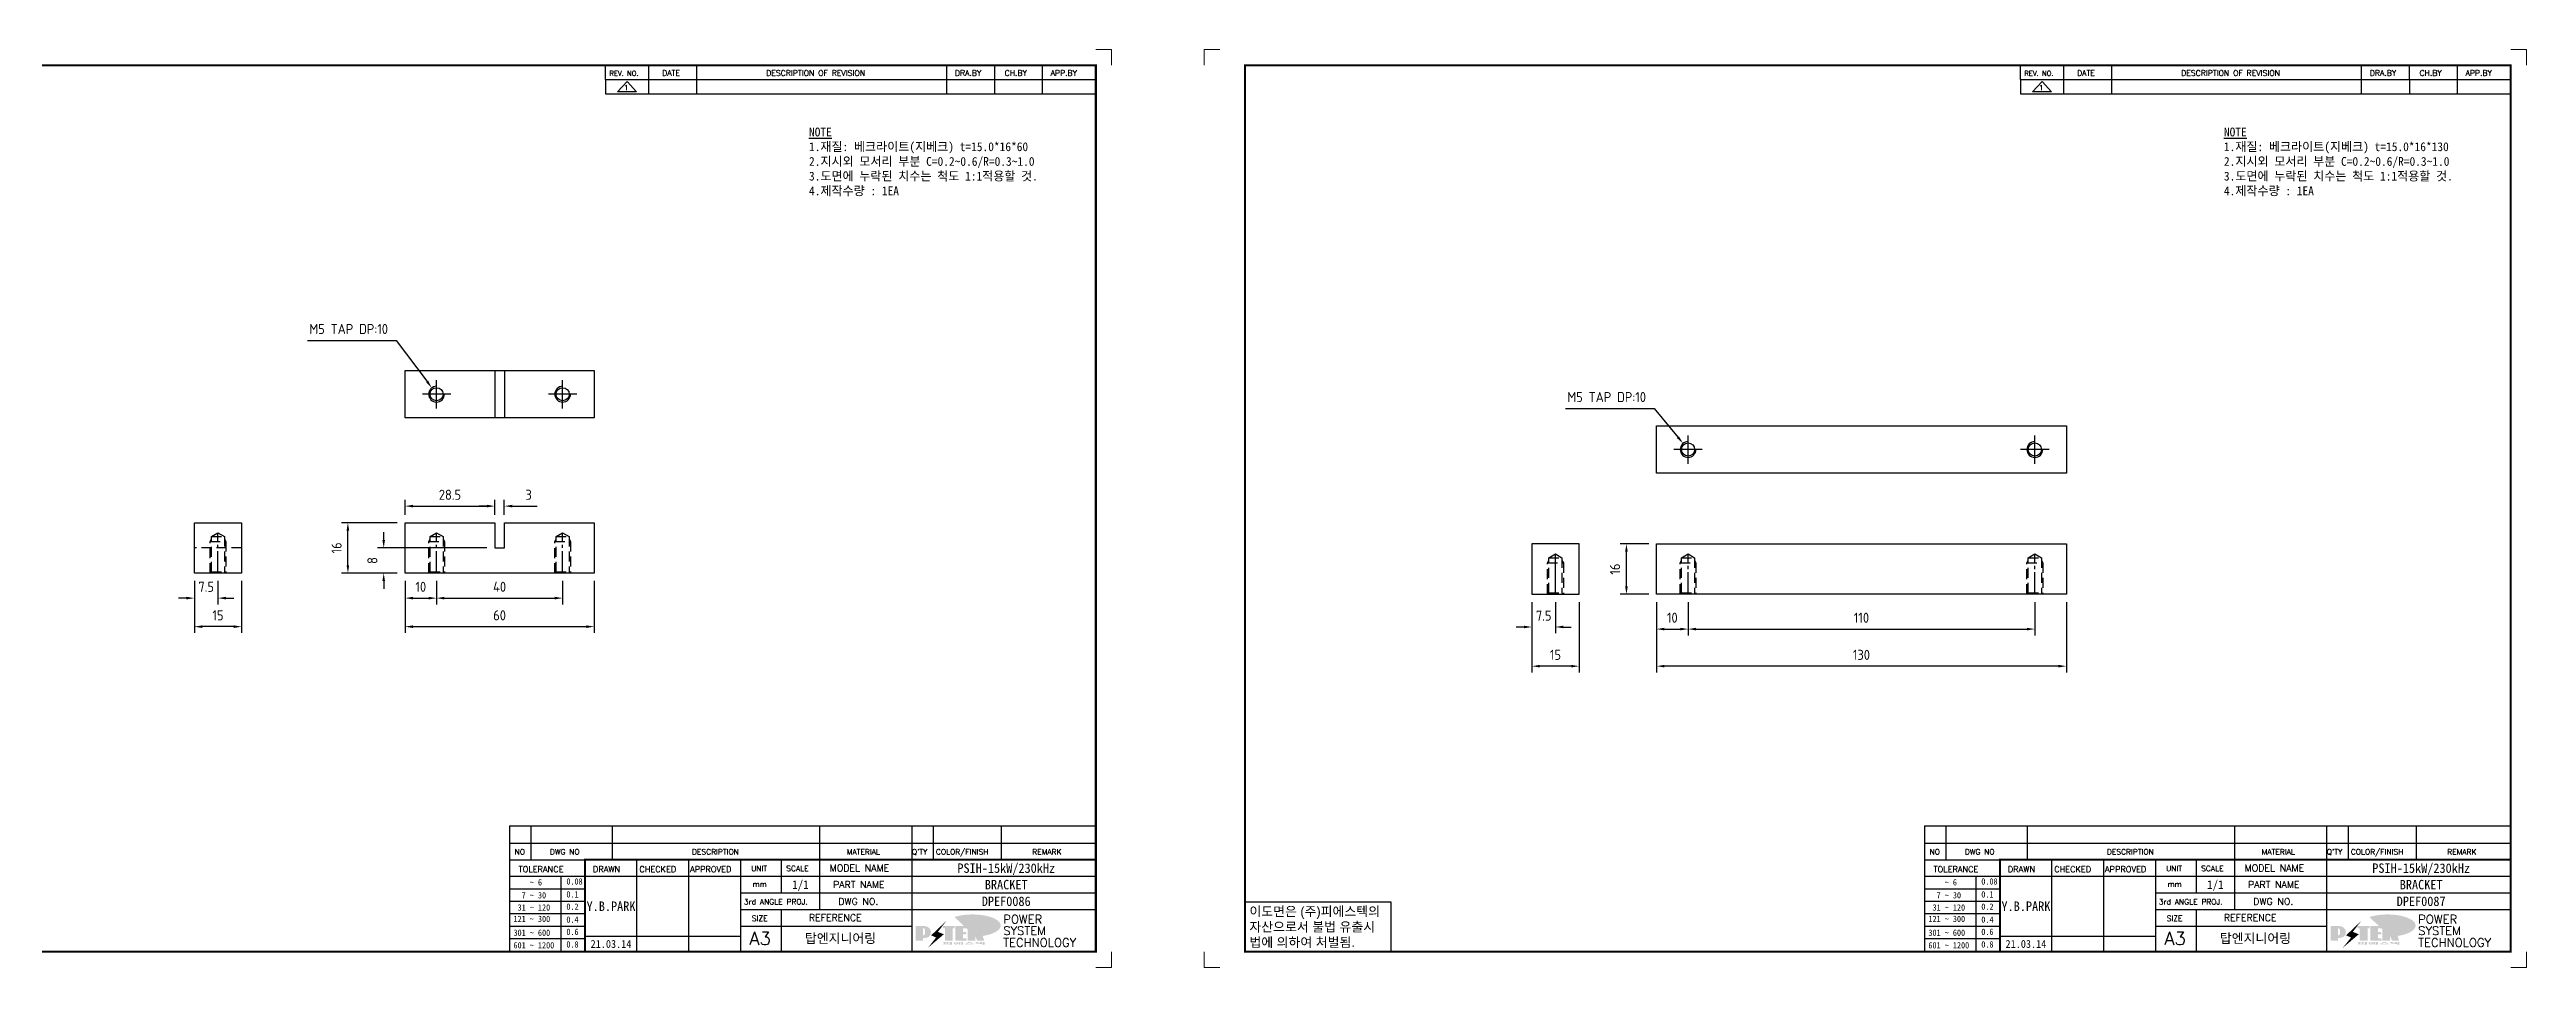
# Model space of a CAD drawing. Header units: millimetres. Extents: x -4251 to 2609, y -1673 to 4048.
# Drawn here: x -135 to 650, y -819 to -527 of the extents above; entities that cross this region are included whole.
import ezdxf
from ezdxf.enums import TextEntityAlignment as Align

# ---------------------------------------------------------------- set-up
doc = ezdxf.new("R2010")
doc.units = ezdxf.units.MM
for name, pattern in [('CENTER', [50.8, 31.75, -6.35, 6.35, -6.35]), ('CENTER1', [10, 7, -1, 1, -1]), ('HIDDEN2', [4.7625, 3.175, -1.5875])]:
    doc.linetypes.add(name, pattern=pattern)
for name, color, linetype in [('CENTER', 1, 'CENTER'), ('CL', 1, 'CENTER'), ('FORMAT-1', 7, 'Continuous'), ('line', 3, 'Continuous'), ('피치선', 1, 'Continuous')]:
    doc.layers.add(name, color=color, linetype=linetype)
doc.styles.add('h1', font='')
doc.styles.add('HAN', font='')
doc.styles.add('RC', font='simplex.shx')
doc.styles.add('ROMANT', font='simplex.shx')
doc.styles.add('RT', font='simplex.shx', dxfattribs={"oblique": 15})
doc.styles.get("Standard").update_dxf_attribs({"font": 'ISOCP.SHX', "bigfont": 'WHGTXT.SHX'})
doc.styles.get('h1').set_extended_font_data('New Gulim')
doc.styles.get('HAN').set_extended_font_data('GulimChe')
doc.dimstyles.new('PS-1', dxfattribs={"dimtxt": 3.2, "dimasz": 2.5, "dimexe": 2, "dimexo": 2.5, "dimgap": 2, "dimtad": 1, "dimtoh": 1, "dimrnd": 0.05, "dimzin": 12, "dimdsep": 46, "dimtxsty": 'Standard', "dimcen": 0, "dimclrt": 2, "dimazin": 3, "dimtfac": 1, "dimtofl": 0, "dimtmove": 0, "dimatfit": 3, "dimfxl": 0, "dimtolj": 1, "dimtzin": 0, "dimarcsym": 0})

# ---------------------------------------------------------------- blocks, each defined once
blk = doc.blocks.new('A$C7308063B')
at = {"color": 2, "linetype": 'HIDDEN2'}
for p, q in [((-10, 10), (-5, 10)), ((-9.57, 11.6), (-5.43, 11.6))]:
    blk.add_line(p, q, dxfattribs=at)
at = {"color": 30}
blk.add_lwpolyline([(0, 16), (-15, 16), (-15, 0), (0, 0)], close=True, dxfattribs=at)
at = {"color": 2, "linetype": 'HIDDEN2'}
for points in [[(-10, 0), (-10, 10), (-9.57, 10.75)], [(-9.57, 0.43), (-9.57, 11.6), (-7.5, 12.79), (-5.43, 11.6), (-5.43, 0.43)], [(-5.43, 10.75), (-5, 10), (-5, 0)], [(-10, 0), (-9.57, 0.43), (-5.43, 0.43), (-5, 0)]]:
    blk.add_lwpolyline(points, dxfattribs=at)
at = {"layer": 'CENTER'}
blk.add_line((-7.5, 0), (-7.5, 12.79), dxfattribs=at)
blk = doc.blocks.new('A$C4ACB407E')
at = {"color": 30}
for p, q in [((-15, -28.5), (0, -28.5)), ((-15, -31.5), (0, -31.5))]:
    blk.add_line(p, q, dxfattribs=at)
blk.add_lwpolyline([(-15, 0), (0, 0), (0, -60), (-15, -60)], close=True, dxfattribs=at)
for centre in [(-7.5, -10), (-7.5, -50)]:
    blk.add_circle(centre, 2.07)
at = {"layer": 'CL'}
for p, q in [((-7.5, -5.5), (-7.5, -14.5)), ((-3, -10), (-12, -10)), ((-7.5, -45.5), (-7.5, -54.5)), ((-3, -50), (-12, -50))]:
    blk.add_line(p, q, dxfattribs=at)
at = {"layer": '피치선'}
for centre in [(-7.5, -10), (-7.5, -50)]:
    blk.add_arc(centre, 2.5, 180, 90, dxfattribs=at)
blk = doc.blocks.new('A$C73990F27')
at = {"color": 30}
blk.add_lwpolyline([(0, 65), (15, 65), (15, -65), (0, -65)], close=True, dxfattribs=at)
for centre in [(7.5, 55), (7.5, -55)]:
    blk.add_circle(centre, 2.07)
at = {"layer": 'CL'}
for p, q in [((12, 55), (3, 55)), ((7.5, 59.5), (7.5, 50.5)), ((7.5, -50.5), (7.5, -59.5)), ((12, -55), (3, -55))]:
    blk.add_line(p, q, dxfattribs=at)
at = {"layer": '피치선'}
for centre in [(7.5, 55), (7.5, -55)]:
    blk.add_arc(centre, 2.5, 180, 90, dxfattribs=at)
blk = doc.blocks.new('*D436')
at = {"color": 0, "lineweight": -2}
for p, q in [((-22.6, -695.88), (-22.6, -703.32)), ((-12.6, -695.88), (-12.6, -703.32)), ((-20.1, -701.32), (-15.1, -701.32))]:
    blk.add_line(p, q, dxfattribs=at)
at = {"color": 0}
for points in [[(-20.1, -700.9), (-20.1, -701.73), (-22.6, -701.32)], [(-15.1, -700.9), (-15.1, -701.73), (-12.6, -701.32)]]:
    blk.add_solid(points, dxfattribs=at)
at = {"layer": 'DEFPOINTS', "color": 0}
for p in [(-22.6, -693.38), (-12.6, -693.38), (-12.6, -701.32)]:
    blk.add_point(p, dxfattribs=at)
at = {"color": 2, "insert": (-17.6, -697.72), "char_height": 3.2, "attachment_point": 5}
blk.add_mtext('\\A1;10', dxfattribs=at)
blk = doc.blocks.new('*D437')
at = {"color": 0, "lineweight": -2}
for p, q in [((-12.6, -695.88), (-12.6, -703.32)), ((27.4, -695.88), (27.4, -703.32)), ((-10.1, -701.32), (24.9, -701.32))]:
    blk.add_line(p, q, dxfattribs=at)
at = {"color": 0}
for points in [[(-10.1, -700.9), (-10.1, -701.73), (-12.6, -701.32)], [(24.9, -700.9), (24.9, -701.73), (27.4, -701.32)]]:
    blk.add_solid(points, dxfattribs=at)
at = {"layer": 'DEFPOINTS', "color": 0}
for p in [(-12.6, -693.38), (27.4, -693.38), (27.4, -701.32)]:
    blk.add_point(p, dxfattribs=at)
at = {"color": 2, "insert": (7.4, -697.72), "char_height": 3.2, "attachment_point": 5}
blk.add_mtext('\\A1;40', dxfattribs=at)
blk = doc.blocks.new('*D438')
at = {"color": 0, "lineweight": -2}
for p, q in [((-22.6, -695.88), (-22.6, -712.37)), ((37.4, -695.88), (37.4, -712.37)), ((-20.1, -710.37), (34.9, -710.37))]:
    blk.add_line(p, q, dxfattribs=at)
at = {"color": 0}
for points in [[(-20.1, -709.95), (-20.1, -710.79), (-22.6, -710.37)], [(34.9, -709.95), (34.9, -710.79), (37.4, -710.37)]]:
    blk.add_solid(points, dxfattribs=at)
at = {"layer": 'DEFPOINTS', "color": 0}
for p in [(-22.6, -693.38), (37.4, -693.38), (37.4, -710.37)]:
    blk.add_point(p, dxfattribs=at)
at = {"color": 2, "insert": (7.4, -706.77), "char_height": 3.2, "attachment_point": 5}
blk.add_mtext('\\A1;60', dxfattribs=at)
blk = doc.blocks.new('*D439')
at = {"color": 0, "lineweight": -2}
for p, q in [((-29.36, -682.88), (-29.36, -680.38)), ((3.4, -685.38), (-31.36, -685.38)), ((-25.1, -693.38), (-31.36, -693.38)), ((-29.36, -695.88), (-29.36, -698.38))]:
    blk.add_line(p, q, dxfattribs=at)
at = {"color": 0}
for points in [[(-29.78, -682.88), (-28.95, -682.88), (-29.36, -685.38)], [(-29.78, -695.88), (-28.95, -695.88), (-29.36, -693.38)]]:
    blk.add_solid(points, dxfattribs=at)
at = {"layer": 'DEFPOINTS', "color": 0}
for p in [(-29.36, -685.38), (5.9, -685.38), (-22.6, -693.38)]:
    blk.add_point(p, dxfattribs=at)
at = {"color": 2, "insert": (-32.96, -689.38), "char_height": 3.2, "attachment_point": 5, "rotation": 90}
blk.add_mtext('\\A1;8', dxfattribs=at)
blk = doc.blocks.new('*D440')
at = {"color": 0, "lineweight": -2}
for p, q in [((-25.1, -677.38), (-42.72, -677.38)), ((-40.72, -690.88), (-40.72, -679.88)), ((-25.1, -693.38), (-42.72, -693.38))]:
    blk.add_line(p, q, dxfattribs=at)
at = {"color": 0}
for points in [[(-41.14, -679.88), (-40.31, -679.88), (-40.72, -677.38)], [(-41.14, -690.88), (-40.31, -690.88), (-40.72, -693.38)]]:
    blk.add_solid(points, dxfattribs=at)
at = {"layer": 'DEFPOINTS', "color": 0}
for p in [(-40.72, -677.38), (-22.6, -677.38), (-22.6, -693.38)]:
    blk.add_point(p, dxfattribs=at)
at = {"color": 2, "insert": (-44.32, -685.38), "char_height": 3.2, "attachment_point": 5, "rotation": 90}
blk.add_mtext('\\A1;16', dxfattribs=at)
blk = doc.blocks.new('*D441')
at = {"color": 0, "lineweight": -2}
for p, q in [((-22.6, -674.88), (-22.6, -670.12)), ((-20.1, -672.12), (3.4, -672.12)), ((5.9, -674.88), (5.9, -670.12))]:
    blk.add_line(p, q, dxfattribs=at)
at = {"color": 0}
for points in [[(-20.1, -671.7), (-20.1, -672.53), (-22.6, -672.12)], [(3.4, -671.7), (3.4, -672.53), (5.9, -672.12)]]:
    blk.add_solid(points, dxfattribs=at)
at = {"layer": 'DEFPOINTS', "color": 0}
for p in [(5.9, -672.12), (-22.6, -677.38), (5.9, -677.38)]:
    blk.add_point(p, dxfattribs=at)
at = {"color": 2, "insert": (-8.35, -668.52), "char_height": 3.2, "attachment_point": 5}
blk.add_mtext('\\A1;28.5', dxfattribs=at)
blk = doc.blocks.new('*D442')
at = {"color": 0, "lineweight": -2}
for p, q in [((3.4, -672.12), (0.9, -672.12)), ((5.9, -674.88), (5.9, -670.12)), ((8.9, -674.88), (8.9, -670.12)), ((11.4, -672.12), (19.31, -672.12))]:
    blk.add_line(p, q, dxfattribs=at)
at = {"color": 0}
for points in [[(3.4, -671.7), (3.4, -672.53), (5.9, -672.12)], [(11.4, -671.7), (11.4, -672.53), (8.9, -672.12)]]:
    blk.add_solid(points, dxfattribs=at)
at = {"layer": 'DEFPOINTS', "color": 0}
for p in [(8.9, -672.12), (5.9, -677.38), (8.9, -677.38)]:
    blk.add_point(p, dxfattribs=at)
at = {"color": 2, "insert": (16.61, -668.52), "char_height": 3.2, "attachment_point": 5}
blk.add_mtext('\\A1;3', dxfattribs=at)
blk = doc.blocks.new('*D443')
at = {"color": 0, "lineweight": -2}
for p, q in [((-53.59, -619.52), (-25.38, -619.52)), ((-25.38, -619.52), (-15.59, -632.6))]:
    blk.add_line(p, q, dxfattribs=at)
at = {"color": 0}
blk.add_solid([(-15.26, -632.35), (-15.93, -632.85), (-14.1, -634.6)], dxfattribs=at)
at = {"layer": 'DEFPOINTS', "color": 0}
for p in [(-14.1, -634.6), (-11.1, -638.61)]:
    blk.add_point(p, dxfattribs=at)
at = {"color": 2, "insert": (-40.48, -615.9), "char_height": 3.2, "attachment_point": 5}
blk.add_mtext('\\A1;M5 TAP DP:10', dxfattribs=at)
blk = doc.blocks.new('*D444')
at = {"color": 0, "lineweight": -2}
for p, q in [((-89.43, -695.88), (-89.43, -703.32)), ((-81.93, -695.88), (-81.93, -703.32)), ((-91.93, -701.32), (-94.43, -701.32)), ((-79.43, -701.32), (-76.93, -701.32))]:
    blk.add_line(p, q, dxfattribs=at)
at = {"color": 0}
for points in [[(-91.93, -700.9), (-91.93, -701.73), (-89.43, -701.32)], [(-79.43, -700.9), (-79.43, -701.73), (-81.93, -701.32)]]:
    blk.add_solid(points, dxfattribs=at)
at = {"layer": 'DEFPOINTS', "color": 0}
for p in [(-89.43, -693.38), (-81.93, -693.38), (-81.93, -701.32)]:
    blk.add_point(p, dxfattribs=at)
at = {"color": 2, "insert": (-85.68, -697.72), "char_height": 3.2, "attachment_point": 5}
blk.add_mtext('\\A1;7.5', dxfattribs=at)
blk = doc.blocks.new('*D445')
at = {"color": 0, "lineweight": -2}
for p, q in [((-89.43, -695.88), (-89.43, -712.37)), ((-74.43, -695.88), (-74.43, -712.37)), ((-76.93, -710.37), (-86.93, -710.37))]:
    blk.add_line(p, q, dxfattribs=at)
at = {"color": 0}
for points in [[(-86.93, -709.95), (-86.93, -710.79), (-89.43, -710.37)], [(-76.93, -709.95), (-76.93, -710.79), (-74.43, -710.37)]]:
    blk.add_solid(points, dxfattribs=at)
at = {"layer": 'DEFPOINTS', "color": 0}
for p in [(-89.43, -693.38), (-74.43, -693.38), (-89.43, -710.37)]:
    blk.add_point(p, dxfattribs=at)
at = {"color": 2, "insert": (-81.93, -706.77), "char_height": 3.2, "attachment_point": 5}
blk.add_mtext('\\A1;15', dxfattribs=at)
blk = doc.blocks.new('re3')
at = {"color": 180}
for p, q in [((0, 0), (0, -4.55)), ((0, -4.55), (155.53, -4.55)), ((6.87, -0.64), (3.86, -3.91)), ((9.88, -3.91), (3.86, -3.91)), ((6.87, -0.64), (9.88, -3.91)), ((13.74, -4.55), (13.74, 0)), ((28.97, -4.55), (28.97, 0)), ((108.25, -4.55), (108.25, 0)), ((123.49, -4.55), (123.49, 0)), ((138.64, -4.55), (138.64, 0))]:
    blk.add_line(p, q, dxfattribs=at)
at = {"color": 2, "style": 'RC', "oblique": 15}
blk.add_attdef('REV.NO', text='', height=1.56, dxfattribs=at).set_placement((6.59, -2.56), align=Align.MIDDLE_CENTER)
blk.add_attdef('-1', text='', height=1.56, dxfattribs=at).set_placement((9.37, -1.66), align=Align.MIDDLE_LEFT)
at = {"color": 2, "style": 'HAN'}
for tag, p in [('REV.-DATE', (21.36, -2.28)), ('DRA.BY', (115.87, -2.28)), ('CH.BY', (131.07, -2.28)), ('APP.BY', (147.09, -2.28))]:
    blk.add_attdef(tag, text='', height=2.5, dxfattribs=at).set_placement(p, align=Align.MIDDLE_CENTER)
blk.add_attdef('DESCRIPTION-OF-REVISION', text='', height=2.5, dxfattribs=at).set_placement((31.61, -2.28), align=Align.MIDDLE_LEFT)
blk = doc.blocks.new('no3')
at = {"color": 180}
for p, q in [((0, 5.5), (0, 0)), ((0, 5.5), (186, 5.5)), ((6.79, 5.5), (6.79, 0)), ((32.74, 0.11), (32.74, 5.5)), ((98.4, 5.5), (98.4, 0)), ((127.61, 5.5), (127.61, 0)), ((134.43, 5.5), (134.43, 0)), ((155.98, 5.5), (155.98, 0))]:
    blk.add_line(p, q, dxfattribs=at)
at = {"color": 2, "style": 'RT', "oblique": 15}
blk.add_attdef('NO', text='', height=1.74, dxfattribs=at).set_placement((3.38, 2.51), align=Align.MIDDLE_CENTER)
at = {"color": 2, "style": 'HAN'}
for tag, p in [('PART-NO', (19.76, 2.75)), ('MATERIAL', (111.38, 2.75)), ("Q'TY", (131.02, 2.75)), ('COLOR/FINISH', (145.2, 2.75)), ('REMARK', (170.76, 2.75))]:
    blk.add_attdef(tag, text='', height=2.9, dxfattribs=at).set_placement(p, align=Align.MIDDLE_CENTER)
blk.add_attdef('DESCRIPTION', text='', height=2.9, dxfattribs=at).set_placement((34.51, 2.75), align=Align.MIDDLE_LEFT)
blk = doc.blocks.new('t3')
for p, q in [((0, 15.88), (46.25, 15.88)), ((0, 15.88), (0, 0)), ((46.25, 15.88), (46.25, 0)), ((0, 0), (46.25, 0))]:
    blk.add_line(p, q)
at = {"color": 1, "style": 'h1'}
for s, p in [('자산으로서 불법 유출시', (1.4, 6.41)), ('이도면은 (주)피에스텍의', (1.4, 11.29)), ('법에 의하여 처벌됨.', (1.4, 1.52))]:
    blk.add_text(s, height=3, dxfattribs=at).set_placement(p)
blk = doc.blocks.new('new LOGO')
at = {"layer": 'line'}
h = blk.add_hatch(color=253, dxfattribs=at)
edge = h.paths.add_edge_path()
edge.add_ellipse((334, 86), major_axis=(-166, 0), ratio=0.39426, start_angle=111.5127, end_angle=334.469)
edge.add_ellipse((314, 81), major_axis=(-154, 0), ratio=0.40699, start_angle=121.3066, end_angle=327.7437, ccw=False)
edge.add_line((394, 28), (395, 26))
h = blk.add_hatch(color=1, dxfattribs=at)
h.paths.add_polyline_path([(41, 16), (54, 16, 1), (54, 83), (0, 83), (0, 0), (41, 0)])
h.paths.add_polyline_path([(41, 28), (41, 72), (44, 72, -0.414214), (55, 61), (55, 39, -0.414214), (44, 28)], flags=16)
h.paths.add_polyline_path([(215, 72), (227, 72), (227, 83), (160, 83), (160, 72), (172, 72), (172, 0), (215, 0)])
h.paths.add_polyline_path([(276, 37), (295, 37), (295, 49), (276, 49), (276, 72), (295, 72), (295, 83), (234, 83), (234, 0), (297, 0), (297, 11), (276, 11)])
h.paths.add_polyline_path([(347, 35), (360, 0), (400, 0), (380, 67), (400, 83), (381, 83), (347, 62), (347, 83), (305, 83), (305, 0), (347, 0)])
h = blk.add_hatch(color=250, dxfattribs=at)
h.paths.add_polyline_path([(44, 69), (47, 69, -0.129793), (52, 68, 0.221832), (44, 72), (41, 72), (41, 28), (44, 28, 0.02048), (44, 28)], flags=17)
h.paths.add_polyline_path([(44, 14), (57, 14, 0.72362), (77, 74, -0.679777), (54, 16), (41, 16), (41, 0), (3, 0), (3, -3), (44, -3)])
h.paths.add_polyline_path([(118, 14), (71, -44), (77, -40), (121, 16), (92, 29), (173, 106), (177, 111), (89, 28)])
h.paths.add_polyline_path([(163, 72), (163, 69), (172, 69), (172, 72)], flags=17)
h.paths.add_polyline_path([(218, 69), (230, 69), (230, 80), (227, 80), (227, 72), (215, 72), (215, 0), (175, 0), (175, -3), (218, -3)])
h.paths.add_polyline_path([(298, 47), (295, 47), (295, 37), (276, 37), (276, 11), (279, 11), (279, 35), (298, 35)])
h.paths.add_polyline_path([(300, 8), (297, 8), (297, 0), (237, 0), (237, -3), (300, -3)])
h.paths.add_polyline_path([(298, 80), (295, 80), (295, 72), (276, 72), (276, 49), (279, 49), (279, 69), (298, 69)])
h.paths.add_polyline_path([(350, 80), (347, 80), (347, 62), (350, 64)])
h.paths.add_polyline_path([(350, 27), (347, 35), (347, 0), (308, 0), (308, -3), (350, -3)])
h.paths.add_polyline_path([(403, 80), (397, 80), (380, 67), (400, 0), (362, 0), (363, -3), (403, -3), (383, 64)])
blk.add_hatch(color=5, dxfattribs=at).paths.add_polyline_path([(166, 35), (131, 49), (180, 113), (92, 29), (121, 16), (74, -43)])
h = blk.add_hatch(color=250, dxfattribs=at)
edge = h.paths.add_edge_path()
edge.add_ellipse((238, -18), major_axis=(-14.3, 0), ratio=0.526336, start_angle=192.2456, end_angle=269.0748)
edge.add_line((238, -10), (238, -10))
edge.add_ellipse((238, -18), major_axis=(-14.3, 0), ratio=0.526336, start_angle=270.9252, end_angle=449.0748)
edge.add_line((238, -25), (238, -25))
edge.add_ellipse((238, -18), major_axis=(-14.3, 0), ratio=0.526336, start_angle=450.9252, end_angle=527.7544)
edge.add_line((252, -19), (254, -19))
edge.add_line((254, -19), (254, -27))
edge.add_line((254, -27), (263, -27))
edge.add_line((263, -27), (263, -10))
edge.add_line((263, -10), (254, -10))
edge.add_line((254, -10), (254, -16))
edge.add_line((254, -16), (252, -16))
h.paths.add_polyline_path([(241, -16), (241, -19, -1), (234, -19), (234, -16, -1)], flags=16)
h.paths.add_polyline_path([(278, -10), (268, -10), (268, -27), (278, -27)])
h.paths.add_polyline_path([(310, -10), (310, -11, -0.157169), (289, -18), (294, -20, 0.128407), (316, -16, 0.128407), (339, -20), (343, -18, -0.157169), (322, -11), (322, -10)])
h.paths.add_polyline_path([(342, -25), (342, -22), (290, -22), (290, -25)])
h.paths.add_polyline_path([(352, -10), (352, -16, 0.414214), (354, -18), (379, -18), (379, -20), (390, -20), (390, -10), (379, -10), (379, -14), (375, -14), (375, -15), (379, -15), (379, -16), (365, -16), (365, -15), (371, -15), (371, -14), (365, -14), (365, -13), (375, -13), (375, -10)])
h.paths.add_polyline_path([(394, -10), (394, -20), (405, -20), (405, -10)])
h.paths.add_polyline_path([(405, -27), (405, -21), (357, -21), (357, -23), (392, -23), (392, -27)])
h.paths.add_polyline_path([(200, -10), (200, -22), (193, -22), (193, -13), (197, -13), (197, -10), (161, -10), (161, -13), (164, -13), (164, -22), (161, -22), (161, -25), (200, -25), (200, -27), (214, -27), (214, -10)])
h.paths.add_polyline_path([(182, -13), (176, -13), (176, -22), (182, -22)], flags=17)
blk = doc.blocks.new('format-3')
at = {"color": 3, "lineweight": 9}
for p, q in [((0, 286.3), (0, 291.3)), ((5, 291.3), (0, 291.3)), ((414.5, 291.3), (419.5, 291.3)), ((419.5, 286.3), (419.5, 291.3)), ((0, 5), (0, 0)), ((5, 0), (0, 0)), ((414.5, 0), (419.5, 0)), ((419.5, 5), (419.5, 0))]:
    blk.add_line(p, q, dxfattribs=at)
at = {"color": 180}
for p, q in [((258.97, 281.75), (258.97, 286.3)), ((272.71, 281.75), (272.71, 286.3)), ((287.94, 281.75), (287.94, 286.3)), ((367.22, 281.75), (367.22, 286.3)), ((382.45, 281.75), (382.45, 286.3)), ((397.61, 281.75), (397.61, 286.3)), ((258.97, 281.75), (414.5, 281.75)), ((228.5, 39.49), (228.5, 5)), ((228.5, 39.49), (414.5, 39.49)), ((235.29, 39.49), (235.29, 34.21)), ((261.24, 34.21), (261.24, 39.49)), ((326.9, 39.49), (326.9, 34.21)), ((356.11, 39.49), (356.11, 34.21)), ((362.93, 39.49), (362.93, 34.21)), ((384.48, 39.49), (384.48, 34.21)), ((228.5, 34.21), (252.48, 34.21)), ((268.96, 5), (268.96, 34.21)), ((285.45, 5), (285.45, 34.21)), ((301.94, 5), (301.94, 34.21)), ((314.72, 34.21), (314.72, 23.65)), ((326.9, 34.21), (326.9, 18.37)), ((356.11, 34.21), (356.11, 5)), ((228.5, 28.93), (252.48, 28.93)), ((228.5, 24.98), (252.48, 24.98)), ((244.89, 5.23), (244.89, 28.93)), ((252.48, 28.93), (414.5, 28.93)), ((301.94, 23.65), (414.5, 23.65)), ((228.5, 21.03), (252.48, 21.03)), ((228.5, 17.08), (252.48, 17.08)), ((301.94, 18.37), (414.5, 18.37)), ((314.72, 18.37), (314.72, 5)), ((228.5, 13.13), (252.48, 13.13)), ((228.5, 9.18), (252.48, 9.18)), ((252.48, 9.95), (301.94, 9.95)), ((301.94, 13.09), (356.11, 13.09))]:
    blk.add_line(p, q, dxfattribs=at)
at = {"const_width": 0.7}
blk.add_lwpolyline([(252.48, 5), (252.48, 34.21), (414.5, 34.21)], dxfattribs=at)
at = {"layer": 'FORMAT-1', "const_width": 0.7}
blk.add_lwpolyline([(13, 5), (13, 286.3), (414.5, 286.3), (414.5, 5)], close=True, dxfattribs=at)
blk.add_blockref('t3', (13, 5))
at = {"xscale": 0.05400000000000027, "yscale": 0.05400000000000027, "zscale": 0.05400000000000027}
blk.add_blockref('new LOGO', (357.35, 8.65), dxfattribs=at)
at = {"color": 2}
for s, height, style, p in [('REV. NO.', 1.56, 'RC', (260.23, 282.95)), ('DATE', 1.788, 'RC', (276.95, 282.94)), ('DESCRIPTION OF REVISION', 1.7875, 'RC', (309.98, 282.94)), ('DRA.BY', 1.788, 'RC', (369.83, 282.94)), ('CH.BY', 1.788, 'RC', (385.59, 282.94)), ('APP.BY', 1.788, 'RC', (400.18, 282.94)), ('NO', 1.742, 'RC', (230.16, 35.83)), (' TOLERANCE', 1.9, 'RC', (230.11, 30.22)), ('DWG NO', 1.742, 'RC', (241.36, 35.83)), ('DRAWN', 1.9, 'RC', (255, 30.22)), ('CHECKED', 1.9, 'RC', (269.71, 30.22)), ('APPROVED', 1.9, 'RC', (285.8, 30.22)), ('DESCRIPTION', 1.7424, 'RC', (286.43, 35.83)), ('UNIT', 1.742, 'RC', (305.19, 30.55)), ('SCALE', 1.742, 'RC', (316.32, 30.55)), ('MODEL NAME', 2.178, 'RC', (330.12, 30.46)), ('MATERIAL', 1.742, 'RC', (335.52, 35.83)), ("Q'TY", 1.742, 'RC', (356.17, 35.83)), ('COLOR/FINISH', 1.7424, 'RC', (363.8, 35.83)), ('REMARK', 1.742, 'RC', (394.37, 35.83)), ('  7 ~ 30', 2, 'HAN', (229.8, 21.91)), ('    ~ 6', 2, 'HAN', (229.8, 26.03)), ('0.08', 2, 'HAN', (246.57, 26.31)), ('0.1', 2, 'HAN', (246.57, 22.2)), ('mm', 1.742, 'RC', (305.67, 25.56)), ('PART NAME', 2.178, 'RC', (331.17, 25.24)), ('121 ~ 300', 2, 'HAN', (229.8, 14.42)), (' 31 ~ 120', 2, 'HAN', (229.8, 18.04)), ('0.2', 2, 'HAN', (246.57, 18.32)), ('0.4', 2, 'HAN', (246.57, 14.2)), ('3rd ANGLE PROJ.', 1.7424, 'RC', (302.87, 19.97)), ('SIZE', 1.742, 'RC', (305.39, 14.71)), ('REFERENCE', 2.178, 'RC', (323.52, 14.69)), ('DWG NO.', 2.178, 'RC', (332.84, 19.85)), ('301 ~ 600', 2, 'HAN', (229.8, 10.04)), ('601 ~ 1200', 2, 'HAN', (229.8, 6.05)), ('0.6', 2, 'HAN', (246.57, 10.32)), ('0.8', 2, 'HAN', (246.57, 6.33))]:
    blk.add_text(s, height=height, dxfattribs=dict(at, style=style)).set_placement(p)
at = {"style": 'ROMANT'}
for s, p in [('POWER', (385.15, 13.96)), ('TECHNOLOGY', (385.15, 6.56)), ('SYSTEM', (385.15, 10.31))]:
    blk.add_text(s, height=2.7, dxfattribs=at).set_placement(p)
at = {"color": 2, "lineweight": 25, "style": 'RC'}
blk.add_text('A3', height=4.182, dxfattribs=at).set_placement((304.61, 7.14))
at = {"style": 'HAN'}
for tag, height, p in [('MODEL-NAME', 3, (386.1, 31.53)), ('SCALE', 2.7, (320.81, 26.29)), ('PART-NAME', 3, (386.1, 26.29)), ('DRA-BY', 3, (260.72, 19.44)), ('CH-BY', 3, (277.21, 19.44)), ('APP-BY', 3, (293.7, 19.44)), ('DWG-NO', 3, (386.1, 21.01)), ('DRA-DATE', 2.5, (260.72, 7.47)), ('CH-DATE', 2.5, (277.21, 7.47)), ('APP-DATE', 2.5, (293.7, 7.47)), ('관련업체', 3, (333.52, 9.26))]:
    blk.add_attdef(tag, text='', height=height, dxfattribs=at).set_placement(p, align=Align.MIDDLE_CENTER)
blk = doc.blocks.new('*D446')
at = {"color": 0, "lineweight": -2}
for p, q in [((374.4, -702.6), (374.4, -713.14)), ((384.4, -702.6), (384.4, -713.14)), ((376.9, -711.14), (381.9, -711.14))]:
    blk.add_line(p, q, dxfattribs=at)
at = {"color": 0}
for points in [[(376.9, -710.72), (376.9, -711.55), (374.4, -711.14)], [(381.9, -710.72), (381.9, -711.55), (384.4, -711.14)]]:
    blk.add_solid(points, dxfattribs=at)
at = {"layer": 'DEFPOINTS', "color": 0}
for p in [(374.4, -700.1), (384.4, -700.1), (384.4, -711.14)]:
    blk.add_point(p, dxfattribs=at)
at = {"color": 2, "insert": (379.4, -707.54), "char_height": 3.2, "attachment_point": 5}
blk.add_mtext('\\A1;10', dxfattribs=at)
blk = doc.blocks.new('*D447')
at = {"color": 0, "lineweight": -2}
for p, q in [((384.4, -702.6), (384.4, -713.14)), ((494.4, -702.6), (494.4, -713.14)), ((386.9, -711.14), (491.9, -711.14))]:
    blk.add_line(p, q, dxfattribs=at)
at = {"color": 0}
for points in [[(386.9, -710.72), (386.9, -711.55), (384.4, -711.14)], [(491.9, -710.72), (491.9, -711.55), (494.4, -711.14)]]:
    blk.add_solid(points, dxfattribs=at)
at = {"layer": 'DEFPOINTS', "color": 0}
for p in [(384.4, -700.1), (494.4, -700.1), (494.4, -711.14)]:
    blk.add_point(p, dxfattribs=at)
at = {"color": 2, "insert": (439.4, -707.54), "char_height": 3.2, "attachment_point": 5}
blk.add_mtext('\\A1;110', dxfattribs=at)
blk = doc.blocks.new('*D448')
at = {"color": 0, "lineweight": -2}
for p, q in [((374.4, -702.6), (374.4, -724.91)), ((504.4, -702.6), (504.4, -724.91)), ((501.9, -722.91), (376.9, -722.91))]:
    blk.add_line(p, q, dxfattribs=at)
at = {"color": 0}
for points in [[(376.9, -722.49), (376.9, -723.32), (374.4, -722.91)], [(501.9, -722.49), (501.9, -723.32), (504.4, -722.91)]]:
    blk.add_solid(points, dxfattribs=at)
at = {"layer": 'DEFPOINTS', "color": 0}
for p in [(374.4, -700.1), (504.4, -700.1), (374.4, -722.91)]:
    blk.add_point(p, dxfattribs=at)
at = {"color": 2, "insert": (439.4, -719.31), "char_height": 3.2, "attachment_point": 5}
blk.add_mtext('\\A1;130', dxfattribs=at)
blk = doc.blocks.new('*D449')
at = {"color": 0, "lineweight": -2}
for p, q in [((334.84, -702.6), (334.84, -712.48)), ((342.34, -702.6), (342.34, -712.48)), ((332.34, -710.48), (329.84, -710.48)), ((344.84, -710.48), (347.34, -710.48))]:
    blk.add_line(p, q, dxfattribs=at)
at = {"color": 0}
for points in [[(332.34, -710.06), (332.34, -710.89), (334.84, -710.48)], [(344.84, -710.06), (344.84, -710.89), (342.34, -710.48)]]:
    blk.add_solid(points, dxfattribs=at)
at = {"layer": 'DEFPOINTS', "color": 0}
for p in [(334.84, -700.1), (342.34, -700.1), (342.34, -710.48)]:
    blk.add_point(p, dxfattribs=at)
at = {"color": 2, "insert": (338.59, -706.88), "char_height": 3.2, "attachment_point": 5}
blk.add_mtext('\\A1;7.5', dxfattribs=at)
blk = doc.blocks.new('*D450')
at = {"color": 0, "lineweight": -2}
for p, q in [((334.84, -702.6), (334.84, -724.91)), ((349.84, -702.6), (349.84, -724.91)), ((347.34, -722.91), (337.34, -722.91))]:
    blk.add_line(p, q, dxfattribs=at)
at = {"color": 0}
for points in [[(337.34, -722.49), (337.34, -723.32), (334.84, -722.91)], [(347.34, -722.49), (347.34, -723.32), (349.84, -722.91)]]:
    blk.add_solid(points, dxfattribs=at)
at = {"layer": 'DEFPOINTS', "color": 0}
for p in [(334.84, -700.1), (349.84, -700.1), (334.84, -722.91)]:
    blk.add_point(p, dxfattribs=at)
at = {"color": 2, "insert": (342.34, -719.31), "char_height": 3.2, "attachment_point": 5}
blk.add_mtext('\\A1;15', dxfattribs=at)
blk = doc.blocks.new('*D451')
at = {"color": 0, "lineweight": -2}
for p, q in [((371.9, -684.1), (362.85, -684.1)), ((364.85, -697.6), (364.85, -686.6)), ((371.9, -700.1), (362.85, -700.1))]:
    blk.add_line(p, q, dxfattribs=at)
at = {"color": 0}
for points in [[(364.43, -686.6), (365.26, -686.6), (364.85, -684.1)], [(364.43, -697.6), (365.26, -697.6), (364.85, -700.1)]]:
    blk.add_solid(points, dxfattribs=at)
at = {"layer": 'DEFPOINTS', "color": 0}
for p in [(364.85, -684.1), (374.4, -684.1), (374.4, -700.1)]:
    blk.add_point(p, dxfattribs=at)
at = {"color": 2, "insert": (361.25, -692.1), "char_height": 3.2, "attachment_point": 5, "rotation": 90}
blk.add_mtext('\\A1;16', dxfattribs=at)
blk = doc.blocks.new('*D452')
at = {"color": 0, "lineweight": -2}
for p, q in [((345.47, -641.14), (373.68, -641.14)), ((373.68, -641.14), (381.22, -650.3))]:
    blk.add_line(p, q, dxfattribs=at)
at = {"color": 0}
blk.add_solid([(381.54, -650.03), (380.9, -650.56), (382.81, -652.23)], dxfattribs=at)
at = {"layer": 'DEFPOINTS', "color": 0}
for p in [(382.81, -652.23), (385.99, -656.09)]:
    blk.add_point(p, dxfattribs=at)
at = {"color": 2, "insert": (358.58, -637.52), "char_height": 3.2, "attachment_point": 5}
blk.add_mtext('\\A1;M5 TAP DP:10', dxfattribs=at)

msp = doc.modelspace()

# ---------------------------------------------------------------- linework, layer by layer
at = {"color": 2, "linetype": 'HIDDEN2'}
for p, q in [((-84.4286, -683.3751), (-79.4286, -683.3751)), ((-83.9956, -681.7751), (-79.8616, -681.7751)), ((-15.098, -683.3751), (-10.098, -683.3751)), ((-14.665, -681.7751), (-10.531, -681.7751)), ((24.902, -683.3751), (29.902, -683.3751)), ((25.335, -681.7751), (29.469, -681.7751)), ((-74.4286, -685.3751), (-89.4286, -685.3751)), ((381.9009, -690.0966), (386.9009, -690.0966)), ((382.3339, -688.4966), (386.4679, -688.4966)), ((491.9009, -690.0966), (496.9009, -690.0966)), ((492.3339, -688.4966), (496.4679, -688.4966))]:
    msp.add_line(p, q, dxfattribs=at)
at = {"color": 1, "linetype": 'CENTER1'}
for p, q in [((-81.9286, -693.3751), (-81.9286, -680.5817)), ((-12.598, -693.3751), (-12.598, -680.5817)), ((27.402, -693.3751), (27.402, -680.5817)), ((384.4009, -700.0966), (384.4009, -687.3033)), ((494.4009, -700.0966), (494.4009, -687.3033))]:
    msp.add_line(p, q, dxfattribs=at)
at = {"color": 30}
for points in [[(-89.4286, -677.3751), (-74.4286, -677.3751), (-74.4286, -693.3751), (-89.4286, -693.3751)], [(5.902, -677.3751), (5.902, -685.3751), (8.902, -685.3751), (8.902, -677.3751), (37.402, -677.3751), (37.402, -693.3751), (-22.598, -693.3751), (-22.598, -677.3751)], [(374.4009, -700.0966), (374.4009, -684.0966), (504.4009, -684.0966), (504.4009, -700.0966)]]:
    msp.add_lwpolyline(points, close=True, dxfattribs=at)
at = {"color": 2, "linetype": 'HIDDEN2'}
for points in [[(-84.4286, -693.3751), (-84.4286, -683.3751), (-83.9956, -682.6251)], [(-83.9956, -692.942), (-83.9956, -681.7751), (-81.9286, -680.5817), (-79.8616, -681.7751), (-79.8616, -692.942)], [(-79.8616, -682.6251), (-79.4286, -683.3751), (-79.4286, -693.3751)], [(-15.098, -693.3751), (-15.098, -683.3751), (-14.665, -682.6251)], [(-14.665, -692.942), (-14.665, -681.7751), (-12.598, -680.5817), (-10.531, -681.7751), (-10.531, -692.942)], [(-10.531, -682.6251), (-10.098, -683.3751), (-10.098, -693.3751)], [(24.902, -693.3751), (24.902, -683.3751), (25.335, -682.6251)], [(25.335, -692.942), (25.335, -681.7751), (27.402, -680.5817), (29.469, -681.7751), (29.469, -692.942)], [(29.469, -682.6251), (29.902, -683.3751), (29.902, -693.3751)], [(381.9009, -700.0966), (381.9009, -690.0966), (382.3339, -689.3466)], [(382.3339, -699.6636), (382.3339, -688.4966), (384.4009, -687.3033), (386.4679, -688.4966), (386.4679, -699.6636)], [(386.4679, -689.3466), (386.9009, -690.0966), (386.9009, -700.0966)], [(491.9009, -700.0966), (491.9009, -690.0966), (492.3339, -689.3466)], [(492.3339, -699.6636), (492.3339, -688.4966), (494.4009, -687.3033), (496.4679, -688.4966), (496.4679, -699.6636)], [(496.4679, -689.3466), (496.9009, -690.0966), (496.9009, -700.0966)], [(-84.4286, -693.3751), (-83.9956, -692.942), (-79.8616, -692.942), (-79.4286, -693.3751)], [(-15.098, -693.3751), (-14.665, -692.942), (-10.531, -692.942), (-10.098, -693.3751)], [(24.902, -693.3751), (25.335, -692.942), (29.469, -692.942), (29.902, -693.3751)], [(381.9009, -700.0966), (382.3339, -699.6636), (386.4679, -699.6636), (386.9009, -700.0966)], [(491.9009, -700.0966), (492.3339, -699.6636), (496.4679, -699.6636), (496.9009, -700.0966)]]:
    msp.add_lwpolyline(points, dxfattribs=at)

# ---------------------------------------------------------------- block references
ref = msp.add_blockref('format-3', (-217.986, -818.5248, 0))
ref.add_attrib('DRA-DATE', '21.03.14', dxfattribs={"height": 2.5, "style": 'HAN'}).set_placement((42.734, -811.0498, 0), align=Align.MIDDLE_CENTER)
ref.add_attrib('DRA-BY', 'Y.B.PARK', dxfattribs={"height": 3, "style": 'HAN'}).set_placement((42.734, -799.0826, 0), align=Align.MIDDLE_CENTER)
ref.add_attrib('MODEL-NAME', 'PSIH-15kW/230kHz', dxfattribs={"lineweight": 35, "height": 3, "style": 'HAN'}).set_placement((168.1094, -786.9997, 0), align=Align.MIDDLE_CENTER)
ref.add_attrib('PART-NAME', 'BRACKET', dxfattribs={"lineweight": 35, "height": 3, "style": 'HAN'}).set_placement((168.1094, -792.2305, 0), align=Align.MIDDLE_CENTER)
ref.add_attrib('PART-NO', 'DPEF0086', dxfattribs={"lineweight": 35, "height": 3, "style": 'HAN'}).set_placement((168.1094, -797.5105, 0), align=Align.MIDDLE_CENTER)
ref.add_attrib('SCALE', '1/1', dxfattribs={"height": 2.7, "style": 'HAN'}).set_placement((102.822, -792.2305, 0), align=Align.MIDDLE_CENTER)
ref.add_attrib('관련업체', '탑엔지니어링', dxfattribs={"height": 3, "style": 'HAN'}).set_placement((115.5373, -809.2621, 0), align=Align.MIDDLE_CENTER)
ref = msp.add_blockref('format-3', (230.8476, -818.5248, 0))
ref.add_attrib('DRA-DATE', '21.03.14', dxfattribs={"height": 2.5, "style": 'HAN'}).set_placement((491.5677, -811.0498, 0), align=Align.MIDDLE_CENTER)
ref.add_attrib('DRA-BY', 'Y.B.PARK', dxfattribs={"height": 3, "style": 'HAN'}).set_placement((491.5677, -799.0826, 0), align=Align.MIDDLE_CENTER)
ref.add_attrib('MODEL-NAME', 'PSIH-15kW/230kHz', dxfattribs={"lineweight": 35, "height": 3, "style": 'HAN'}).set_placement((616.9431, -786.9997, 0), align=Align.MIDDLE_CENTER)
ref.add_attrib('PART-NAME', 'BRACKET', dxfattribs={"lineweight": 35, "height": 3, "style": 'HAN'}).set_placement((616.9431, -792.2305, 0), align=Align.MIDDLE_CENTER)
ref.add_attrib('PART-NO', 'DPEF0087', dxfattribs={"lineweight": 35, "height": 3, "style": 'HAN'}).set_placement((616.9431, -797.5105, 0), align=Align.MIDDLE_CENTER)
ref.add_attrib('SCALE', '1/1', dxfattribs={"height": 2.7, "style": 'HAN'}).set_placement((551.6557, -792.2305, 0), align=Align.MIDDLE_CENTER)
ref.add_attrib('관련업체', '탑엔지니어링', dxfattribs={"height": 3, "style": 'HAN'}).set_placement((564.3709, -809.2621, 0), align=Align.MIDDLE_CENTER)
ref = msp.add_blockref('re3', (40.9798, -536.7748, 0))
ref.add_attrib('REV.NO', '1', dxfattribs={"color": 2, "height": 1.56, "style": 'RC'}).set_placement((47.5682, -539.3321, 0), align=Align.MIDDLE_CENTER)
ref = msp.add_blockref('re3', (489.8134, -536.7748, 0))
ref.add_attrib('REV.NO', '1', dxfattribs={"color": 2, "height": 1.56, "style": 'RC'}).set_placement((496.4018, -539.3321, 0), align=Align.MIDDLE_CENTER)
at = {"rotation": 270}
for name, p in [('A$C4ACB407E', (37.402, -644.1046)), ('A$C73990F27', (439.4009, -646.6577))]:
    msp.add_blockref(name, p, dxfattribs=at)
for name, p in [('A$C7308063B', (349.8365, -700.0966)), ('no3', (10.514, -779.0305, 0)), ('no3', (459.3476, -779.0305, 0))]:
    msp.add_blockref(name, p)

# ---------------------------------------------------------------- texts
at = {"color": 2, "char_height": 2.800095, "attachment_point": 1, "style": 'HAN'}
for s, insert in [('{\\LNOTE\\P}1.재질: 베크라이트(지베크) t=15.0*16*60\\P2.지시외 모서리 부분 C=0.2~0.6/R=0.3~1.0\\P3.도면에 누락된 치수는 척도 1:1적용할 것.\\P{\\C1;4.제작수량 : 1EA}', (105.5445, -551.9966, -0.0001)), ('{\\LNOTE\\P}1.재질: 베크라이트(지베크) t=15.0*16*130\\P2.지시외 모서리 부분 C=0.2~0.6/R=0.3~1.0\\P3.도면에 누락된 치수는 척도 1:1적용할 것.\\P{\\C1;4.제작수량 : 1EA}', (554.3782, -551.9966, -0.0001))]:
    msp.add_mtext_dynamic_manual_height_columns(s, width=794.617376, gutter_width=769.2954, heights=[449.7266], dxfattribs=dict(at, insert=insert))

# ---------------------------------------------------------------- dimensions: what is measured, and where the dimension line sits
for p1, p2, picture, middle in [((-11.1004, -638.6064), (-14.0956, -634.6028), '*D443', (-40.4835, -619.525)), ((385.99, -656.0877), (382.8118, -652.2278), '*D452', (358.5757, -641.1421))]:
    dim = msp.add_diameter_dim_2p(p1=p1, p2=p2, text='M5 TAP DP:10', dimstyle='PS-1')
    dim.commit()
    dim.dimension.update_dxf_attribs({"geometry": picture, "text_midpoint": middle, "dimtype": 163})
for base, p1, p2, picture, middle in [((5.902, -672.1183), (-22.598, -677.3751), (5.902, -677.3751), '*D441', (-8.348, -668.518)), ((8.902, -672.1183), (5.902, -677.3751), (8.902, -677.3751), '*D442', (16.6083, -668.5183)), ((-89.4286, -710.369), (-74.4286, -693.3751), (-89.4286, -693.3751), '*D445', (-81.9286, -706.769)), ((-12.598, -701.3167), (-22.598, -693.3751), (-12.598, -693.3751), '*D436', (-17.598, -697.7167)), ((37.402, -710.369), (-22.598, -693.3751), (37.402, -693.3751), '*D438', (7.402, -706.769)), ((334.8365, -722.9059), (349.8365, -700.0966), (334.8365, -700.0966), '*D450', (342.3365, -719.3059)), ((384.4009, -711.1367), (374.4009, -700.0966), (384.4009, -700.0966), '*D446', (379.4009, -707.5367)), ((374.4009, -722.9059), (504.4009, -700.0966), (374.4009, -700.0966), '*D448', (439.4009, -719.3059))]:
    dim = msp.add_linear_dim(base=base, p1=p1, p2=p2, dimstyle='PS-1')
    dim.commit()
    dim.dimension.update_dxf_attribs({"geometry": picture, "text_midpoint": middle})
for base, p1, p2, picture, middle in [((-40.7237, -677.3751), (-22.598, -693.3751), (-22.598, -677.3751), '*D440', (-44.3237, -685.3751)), ((-29.3633, -685.3751), (-22.598, -693.3751), (5.902, -685.3751), '*D439', (-32.9633, -689.3751)), ((364.8472, -684.0966), (374.4009, -700.0966), (374.4009, -684.0966), '*D451', (361.2472, -692.0966))]:
    dim = msp.add_linear_dim(base=base, p1=p1, p2=p2, angle=90, dimstyle='PS-1')
    dim.commit()
    dim.dimension.update_dxf_attribs({"geometry": picture, "text_midpoint": middle})
for base, p1, p2, picture, middle in [((-81.9286, -701.3167), (-89.4286, -693.3751), (-81.9286, -693.3751), '*D444', (-85.6786, -701.3167)), ((342.3365, -710.4774), (334.8365, -700.0966), (342.3365, -700.0966), '*D449', (338.5865, -710.4774))]:
    dim = msp.add_linear_dim(base=base, p1=p1, p2=p2, dimstyle='PS-1')
    dim.commit()
    dim.dimension.update_dxf_attribs({"geometry": picture, "text_midpoint": middle, "dimtype": 160})
for base, p1, p2, picture, middle in [((27.402, -701.3167), (-12.598, -693.3751), (27.402, -693.3751), '*D437', (7.402, -697.7167)), ((494.4009, -711.1367), (384.4009, -700.0966), (494.4009, -700.0966), '*D447', (439.4009, -707.5367))]:
    dim = msp.add_linear_dim(base=base, p1=p1, p2=p2, dimstyle='PS-1', override={"dimtmove": 1})
    dim.commit()
    dim.dimension.update_dxf_attribs({"geometry": picture, "text_midpoint": middle})

doc.saveas('drawing.dxf')
